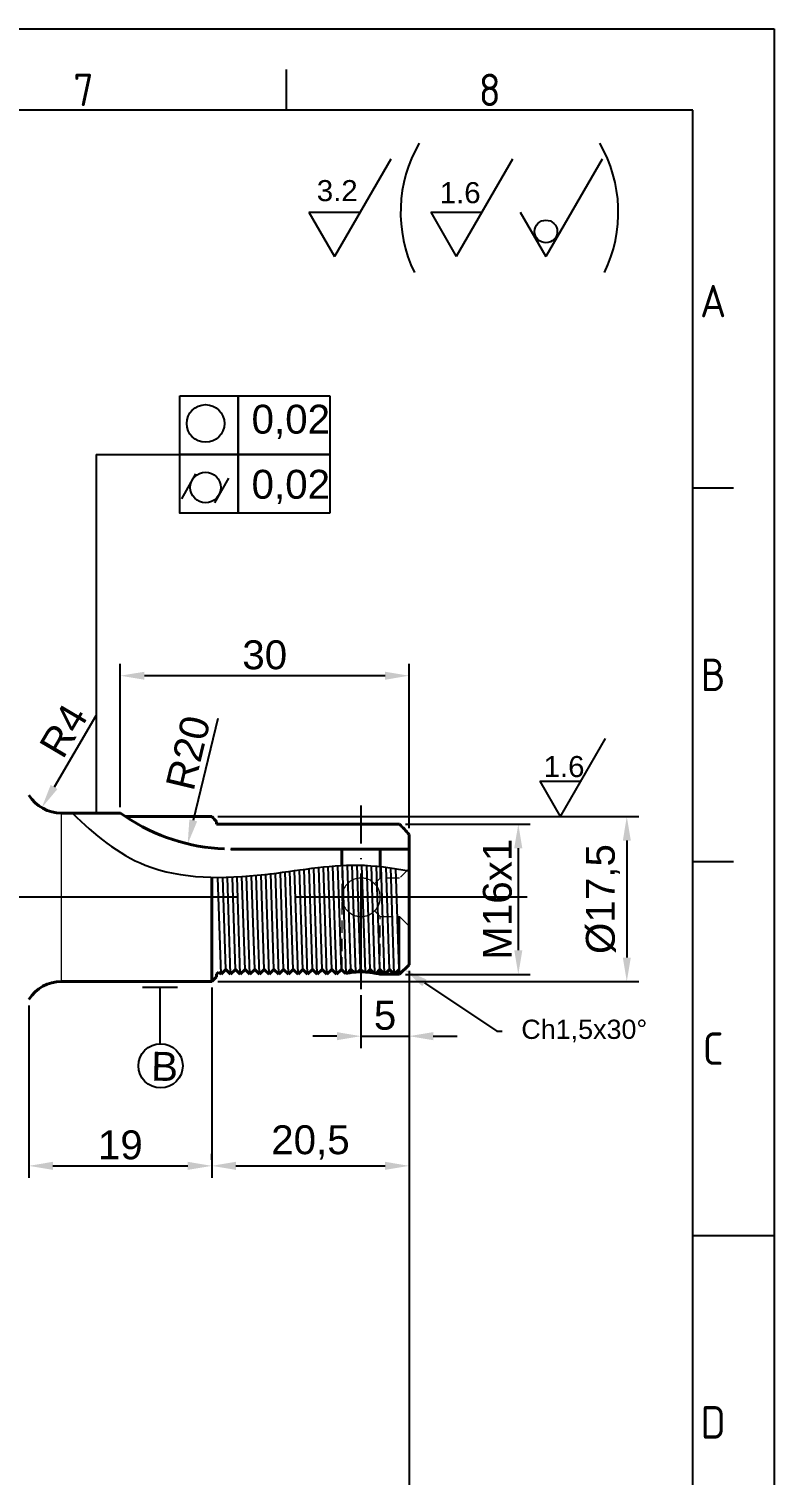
# Model space of a CAD drawing. Header units: millimetres. Extents: x 2469 to 2824, y 1131 to 1382.
# Drawn here: x 2746.3 to 2823.7, y 1231.5 to 1381.7 of the extents above; entities that cross this region are included whole.
import ezdxf
from ezdxf import colors
from ezdxf.entities.mleader import LeaderData, LeaderLine
from ezdxf.enums import TextEntityAlignment as Align
from ezdxf.math import Vec2, Vec3

# ---------------------------------------------------------------- set-up
doc = ezdxf.new("R2010")
doc.units = ezdxf.units.MM
for name, pattern in [('ACAD_ISO04W100', [30, 24, -3, 0, -3]), ('ACAD_ISO05W100', [33, 24, -3, 0, -3, 0, -3]), ('HIDDEN', [1.905, 1.27, -0.635])]:
    doc.linetypes.add(name, pattern=pattern)
for name, color, linetype, lineweight in [('AM_4', 1, 'ACAD_ISO04W100', 25), ('AM_5', 5, 'Continuous', 25), ('AM_BOR', 2, 'ACAD_ISO05W100', 35), ('CAXA0', 7, 'Continuous', 70)]:
    doc.layers.add(name, color=color, linetype=linetype, lineweight=lineweight)
doc.styles.add('ACISOTS', font='isocp.shx', dxfattribs={"height": 1})
doc.styles.get("Standard").update_dxf_attribs({"font": 'arial.ttf'})
doc.dimstyles.new('ISO-25', dxfattribs={"dimtxt": 3, "dimasz": 2.5, "dimexe": 1.25, "dimexo": 0.625, "dimtad": 1, "dimtxsty": 'Standard', "dimcen": 2.5, "dimadec": 0, "dimazin": 0, "dimtfac": 1, "dimtmove": 0, "dimatfit": 3, "dimfxl": 1, "dimarcsym": 0})

# ---------------------------------------------------------------- blocks, each defined once
blk = doc.blocks.new('A3 ZTL')
for p, q in [((401.17, 280.82), (19.57, 280.82)), ((401.17, 9.78), (401.17, 280.82))]:
    blk.add_line(p, q)
at = {"layer": 'AM_BOR', "color": 135, "linetype": 'Continuous', "lineweight": 25}
for p, q in [((0, 290.61), (410.96, 290.61)), ((410.96, 290.61), (410.96, 0))]:
    blk.add_line(p, q, dxfattribs=at)
at = {"layer": 'AM_BOR', "color": 135, "lineweight": 25}
for p, q in [((352.25, 280.82), (352.25, 285.71)), ((406.07, 235.32), (401.17, 235.32)), ((406.07, 190.31), (401.17, 190.31)), ((401.17, 145.3), (410.96, 145.3))]:
    blk.add_line(p, q, dxfattribs=at)
at = {"layer": 'AM_BOR', "color": 135, "lineweight": 25, "style": 'ACISOTS'}
for s, p in [('7', (327.79, 283.27)), ('8', (376.71, 283.27)), ('A', (403.62, 257.83)), ('B', (403.62, 212.82)), ('C', (403.62, 167.81)), ('D', (403.62, 122.8))]:
    blk.add_text(s, height=3.91, dxfattribs=at).set_placement(p, align=Align.MIDDLE)
blk = doc.blocks.new('*D109')
at = {"layer": 'AM_5', "color": 0, "lineweight": -2, "transparency": 16777216}
for p, q in [((2785.43, 1299.11), (2798.39, 1299.11)), ((2797.14, 1296.61), (2797.14, 1286.01)), ((2785.43, 1283.51), (2798.39, 1283.51))]:
    blk.add_line(p, q, dxfattribs=at)
at = {"layer": 'AM_5', "color": 0, "transparency": 16777216}
for points in [[(2796.72, 1296.61), (2797.56, 1296.61), (2797.14, 1299.11)], [(2796.72, 1286.01), (2797.56, 1286.01), (2797.14, 1283.51)]]:
    blk.add_solid(points, dxfattribs=at)
at = {"layer": 'Defpoints', "color": 0, "transparency": 16777216}
for p in [(2784.8, 1299.11), (2784.8, 1283.51), (2797.14, 1283.51)]:
    blk.add_point(p, dxfattribs=at)
at = {"layer": 'AM_5', "color": 0, "transparency": 16777216, "insert": (2794.98, 1291.31), "char_height": 3, "attachment_point": 5, "rotation": 90}
blk.add_mtext('M16x1', dxfattribs=at)
blk = doc.blocks.new('*D110')
at = {"layer": 'AM_5', "color": 0, "lineweight": -2, "transparency": 16777216}
for p, q in [((2765.93, 1299.9), (2809.66, 1299.9)), ((2808.41, 1297.4), (2808.41, 1285.26)), ((2765.93, 1282.76), (2809.66, 1282.76))]:
    blk.add_line(p, q, dxfattribs=at)
at = {"layer": 'AM_5', "color": 0, "transparency": 16777216}
for points in [[(2808, 1297.4), (2808.83, 1297.4), (2808.41, 1299.9)], [(2808, 1285.26), (2808.83, 1285.26), (2808.41, 1282.76)]]:
    blk.add_solid(points, dxfattribs=at)
at = {"layer": 'Defpoints', "color": 0, "transparency": 16777216}
for p in [(2765.3, 1299.9), (2765.3, 1282.76), (2808.41, 1282.76)]:
    blk.add_point(p, dxfattribs=at)
at = {"layer": 'AM_5', "color": 0, "transparency": 16777216, "insert": (2805.94, 1291.33), "char_height": 3, "attachment_point": 5, "rotation": 90}
blk.add_mtext('%%C17,5', dxfattribs=at)
blk = doc.blocks.new('*D111')
at = {"layer": 'AM_5', "color": 0, "lineweight": -2, "transparency": 16777216}
for p, q in [((2785.8, 1283.89), (2785.8, 1275.84)), ((2780.8, 1281.36), (2780.8, 1275.84)), ((2778.3, 1277.09), (2775.8, 1277.09)), ((2780.8, 1277.09), (2785.8, 1277.09)), ((2788.3, 1277.09), (2790.8, 1277.09))]:
    blk.add_line(p, q, dxfattribs=at)
at = {"layer": 'AM_5', "color": 0, "transparency": 16777216}
for points in [[(2778.3, 1277.51), (2778.3, 1276.67), (2780.8, 1277.09)], [(2788.3, 1277.51), (2788.3, 1276.67), (2785.8, 1277.09)]]:
    blk.add_solid(points, dxfattribs=at)
at = {"layer": 'Defpoints', "color": 0, "transparency": 16777216}
for p in [(2785.8, 1284.51), (2780.8, 1281.99), (2785.8, 1277.09)]:
    blk.add_point(p, dxfattribs=at)
at = {"layer": 'AM_5', "color": 0, "transparency": 16777216, "insert": (2783.3, 1279.24), "char_height": 3, "attachment_point": 5}
blk.add_mtext('5', dxfattribs=at)
blk = doc.blocks.new('*D112')
at = {"layer": 'AM_5', "color": 0, "lineweight": -2, "transparency": 16777216}
for p, q in [((2755.8, 1300.89), (2755.8, 1315.78)), ((2783.3, 1314.53), (2758.3, 1314.53)), ((2785.8, 1298.68), (2785.8, 1315.78))]:
    blk.add_line(p, q, dxfattribs=at)
at = {"layer": 'AM_5', "color": 0, "transparency": 16777216}
for points in [[(2758.3, 1314.94), (2758.3, 1314.11), (2755.8, 1314.53)], [(2783.3, 1314.94), (2783.3, 1314.11), (2785.8, 1314.53)]]:
    blk.add_solid(points, dxfattribs=at)
at = {"layer": 'Defpoints', "color": 0, "transparency": 16777216}
for p in [(2755.8, 1314.53), (2755.8, 1300.26), (2785.8, 1298.05)]:
    blk.add_point(p, dxfattribs=at)
at = {"layer": 'AM_5', "color": 0, "transparency": 16777216, "insert": (2770.8, 1316.68), "char_height": 3, "attachment_point": 5}
blk.add_mtext('30', dxfattribs=at)
blk = doc.blocks.new('*D113')
at = {"layer": 'AM_5', "color": 0, "lineweight": -2, "transparency": 16777216}
for p, q in [((2785.8, 1283.89), (2785.8, 1262.37)), ((2765.3, 1282.14), (2765.3, 1262.37)), ((2767.8, 1263.62), (2783.3, 1263.62))]:
    blk.add_line(p, q, dxfattribs=at)
at = {"layer": 'AM_5', "color": 0, "transparency": 16777216}
for points in [[(2767.8, 1264.04), (2767.8, 1263.2), (2765.3, 1263.62)], [(2783.3, 1264.04), (2783.3, 1263.2), (2785.8, 1263.62)]]:
    blk.add_solid(points, dxfattribs=at)
at = {"layer": 'Defpoints', "color": 0, "transparency": 16777216}
for p in [(2785.8, 1284.51), (2765.3, 1282.76), (2785.8, 1263.62)]:
    blk.add_point(p, dxfattribs=at)
at = {"layer": 'AM_5', "color": 0, "transparency": 16777216, "insert": (2775.55, 1266.05), "char_height": 3, "attachment_point": 5}
blk.add_mtext('20,5', dxfattribs=at)
blk = doc.blocks.new('*D114')
at = {"layer": 'AM_5', "color": 0, "lineweight": -2, "transparency": 16777216}
for p, q in [((2746.3, 1280.29), (2746.3, 1262.37)), ((2765.3, 1264.24), (2765.3, 1264.87)), ((2748.8, 1263.62), (2762.8, 1263.62))]:
    blk.add_line(p, q, dxfattribs=at)
at = {"layer": 'AM_5', "color": 0, "transparency": 16777216}
for points in [[(2748.8, 1264.04), (2748.8, 1263.2), (2746.3, 1263.62)], [(2762.8, 1264.04), (2762.8, 1263.2), (2765.3, 1263.62)]]:
    blk.add_solid(points, dxfattribs=at)
at = {"layer": 'Defpoints', "color": 0, "transparency": 16777216}
for p in [(2746.3, 1280.91), (2765.3, 1263.62), (2765.3, 1263.62)]:
    blk.add_point(p, dxfattribs=at)
at = {"layer": 'AM_5', "color": 0, "transparency": 16777216, "insert": (2755.8, 1265.78), "char_height": 3, "attachment_point": 5}
blk.add_mtext('19', dxfattribs=at)
blk = doc.blocks.new('*D117')
at = {"layer": 'AM_5', "color": 0, "lineweight": -2, "transparency": 16777216}
blk.add_line((2765.93, 1310.1), (2763.38, 1299.5), dxfattribs=at)
at = {"layer": 'AM_5', "color": 0, "transparency": 16777216}
blk.add_solid([(2762.97, 1299.59), (2763.78, 1299.4), (2762.8, 1297.07)], dxfattribs=at)
at = {"layer": 'Defpoints', "color": 0, "transparency": 16777216}
for p in [(2767.46, 1316.51), (2762.8, 1297.07)]:
    blk.add_point(p, dxfattribs=at)
at = {"layer": 'AM_5', "color": 0, "transparency": 16777216, "insert": (2762.85, 1306.52), "char_height": 3, "attachment_point": 5, "rotation": 76.5036}
blk.add_mtext('R20', dxfattribs=at)
blk = doc.blocks.new('*D118')
at = {"layer": 'AM_5', "color": 0, "lineweight": -2, "transparency": 16777216}
blk.add_line((2753.27, 1310.36), (2748.92, 1302.97), dxfattribs=at)
at = {"layer": 'AM_5', "color": 0, "transparency": 16777216}
blk.add_solid([(2748.56, 1303.18), (2749.27, 1302.76), (2747.64, 1300.82)], dxfattribs=at)
at = {"layer": 'Defpoints', "color": 0, "transparency": 16777216}
for p in [(2749.68, 1304.26), (2747.64, 1300.82)]:
    blk.add_point(p, dxfattribs=at)
at = {"layer": 'AM_5', "color": 0, "transparency": 16777216, "insert": (2749.9, 1308.82), "char_height": 3, "attachment_point": 5, "rotation": 59.4458}
blk.add_mtext('R4', dxfattribs=at)
blk = doc.blocks.new('*D136')
at = {"layer": 'AM_5', "color": 0, "lineweight": -2, "transparency": 16777216}
for p, q in [((2785.8, 1262.99), (2785.8, 1223.49)), ((2672.8, 1234.63), (2672.8, 1223.49)), ((2675.3, 1224.74), (2783.3, 1224.74))]:
    blk.add_line(p, q, dxfattribs=at)
at = {"layer": 'AM_5', "color": 0, "transparency": 16777216}
for points in [[(2675.3, 1225.15), (2675.3, 1224.32), (2672.8, 1224.74)], [(2783.3, 1225.15), (2783.3, 1224.32), (2785.8, 1224.74)]]:
    blk.add_solid(points, dxfattribs=at)
at = {"layer": 'Defpoints', "color": 0, "transparency": 16777216}
for p in [(2785.8, 1263.62), (2672.8, 1235.26), (2785.8, 1224.74)]:
    blk.add_point(p, dxfattribs=at)
at = {"layer": 'AM_5', "color": 0, "transparency": 16777216, "insert": (2729.3, 1226.9), "char_height": 3, "attachment_point": 5}
blk.add_mtext('113', dxfattribs=at)
blk = doc.blocks.new('*D140')
at = {"layer": 'AM_5', "color": 0, "lineweight": -2, "transparency": 16777216}
for p, q in [((2525.28, 1291.51), (2520.63, 1291.51)), ((2573.06, 1243.74), (2573.06, 1239.09))]:
    blk.add_line(p, q, dxfattribs=at)
blk.add_arc((2573.06, 1291.51), 51.17, 182.7994, 267.2006, dxfattribs=at)
at = {"layer": 'AM_5', "color": 0, "transparency": 16777216}
for points in [[(2521.53, 1289), (2522.36, 1289.03), (2521.88, 1291.51)], [(2570.57, 1240.82), (2570.55, 1239.99), (2573.06, 1240.34)]]:
    blk.add_solid(points, dxfattribs=at)
at = {"layer": 'Defpoints', "color": 0, "transparency": 16777216}
for p in [(2573.06, 1338.66), (2525.91, 1291.51), (2798.05, 1291.51), (2528.74, 1265.93), (2573.06, 1244.37)]:
    blk.add_point(p, dxfattribs=at)
at = {"layer": 'AM_5', "color": 0, "transparency": 16777216, "insert": (2538.4, 1256.85), "char_height": 3, "attachment_point": 5, "rotation": 315}
blk.add_mtext('90°', dxfattribs=at)

msp = doc.modelspace()

# ---------------------------------------------------------------- linework, layer by layer
at = {"color": 8, "linetype": 'Continuous', "lineweight": 15}
msp.add_line((2749.678, 1282.764), (2749.678, 1300.264), dxfattribs=at)
at = {"color": 7, "linetype": 'HIDDEN', "lineweight": 0}
for p, q in [((2767.261, 1296.515), (2767.465, 1296.514)), ((2778.805, 1294.821), (2778.805, 1283.969)), ((2782.805, 1293.514), (2782.219, 1292.929)), ((2782.805, 1293.514), (2782.805, 1294.709)), ((2784.805, 1293.514), (2782.805, 1293.514)), ((2785.805, 1294.514), (2784.805, 1293.514)), ((2782.219, 1290.1), (2782.805, 1289.514)), ((2782.805, 1289.514), (2784.805, 1289.514)), ((2782.805, 1283.514), (2782.805, 1289.514)), ((2784.805, 1289.514), (2785.805, 1288.514))]:
    msp.add_line(p, q, dxfattribs=at)
at = {"color": 7, "linetype": 'Continuous', "lineweight": 15}
for p, q in [((2782.319, 1292.821), (2782.219, 1292.929)), ((2782.219, 1290.1), (2782.295, 1290.18))]:
    msp.add_line(p, q, dxfattribs=at)
msp.add_arc((2780.805, 1291.514), 2, 359.40116, 19.2441, dxfattribs=at)
msp.add_open_spline([(2782.805, 1291.514), (2782.805, 1291.382), (2782.792, 1291.251), (2782.741, 1290.995), (2782.702, 1290.868), (2782.601, 1290.626), (2782.54, 1290.511), (2782.395, 1290.294), (2782.311, 1290.192), (2782.035, 1289.916), (2781.813, 1289.767), (2781.452, 1289.618), (2781.326, 1289.579), (2781.067, 1289.527), (2780.937, 1289.514), (2780.675, 1289.514), (2780.542, 1289.527), (2780.285, 1289.579), (2780.16, 1289.617), (2779.796, 1289.768), (2779.576, 1289.915), (2779.298, 1290.193), (2779.216, 1290.293), (2779.071, 1290.509), (2779.008, 1290.626), (2778.908, 1290.868), (2778.87, 1290.992), (2778.818, 1291.25), (2778.805, 1291.383), (2778.805, 1291.775), (2778.857, 1292.039), (2779.007, 1292.401), (2779.07, 1292.518), (2779.215, 1292.735), (2779.297, 1292.835), (2779.482, 1293.02), (2779.584, 1293.104), (2779.8, 1293.249), (2779.915, 1293.31), (2780.28, 1293.462), (2780.54, 1293.514), (2780.936, 1293.514), (2781.066, 1293.502), (2781.323, 1293.451), (2781.45, 1293.412), (2781.812, 1293.262), (2782.034, 1293.113), (2782.402, 1292.746), (2782.551, 1292.524), (2782.701, 1292.163), (2782.74, 1292.036), (2782.792, 1291.778), (2782.805, 1291.647), (2782.805, 1291.514)], degree=3, knots=[0, 0, 0, 0, 0.03125, 0.03125, 0.0625, 0.0625, 0.09375, 0.09375, 0.125, 0.125, 0.1875, 0.1875, 0.21875, 0.21875, 0.25, 0.25, 0.28125, 0.28125, 0.3125, 0.3125, 0.375, 0.375, 0.40625, 0.40625, 0.4375, 0.4375, 0.46875, 0.46875, 0.5, 0.5, 0.5625, 0.5625, 0.59375, 0.59375, 0.625, 0.625, 0.65625, 0.65625, 0.6875, 0.6875, 0.75, 0.75, 0.78125, 0.78125, 0.8125, 0.8125, 0.875, 0.875, 0.9375, 0.9375, 0.96875, 0.96875, 1, 1, 1, 1], dxfattribs=at)
at = {"layer": 'AM_4', "ltscale": 0.5}
msp.add_line((2780.805, 1281.986), (2780.805, 1301.043), dxfattribs=at)
at = {"layer": 'AM_4'}
msp.add_line((2798.052, 1291.514), (2525.907, 1291.514), dxfattribs=at)
at = {"layer": 'AM_5'}
for p, q in [((2783.889, 1368.187), (2778.046, 1358.067)), ((2796.542, 1368.187), (2790.7, 1358.067)), ((2805.846, 1368.187), (2800.003, 1358.067)), ((2775.391, 1362.667), (2780.702, 1362.667)), ((2775.391, 1362.667), (2778.046, 1358.067)), ((2788.044, 1362.667), (2793.355, 1362.667)), ((2788.044, 1362.667), (2790.7, 1358.067)), ((2797.348, 1362.667), (2800.003, 1358.067)), ((2777.575, 1343.589), (2777.575, 1331.421)), ((2806.167, 1307.996), (2801.493, 1299.9)), ((2799.368, 1303.58), (2803.617, 1303.58)), ((2799.368, 1303.58), (2801.493, 1299.9)), ((2784.805, 1283.514), (2784.805, 1289.514)), ((2758.087, 1282.185), (2761.731, 1282.185)), ((2759.909, 1282.185), (2759.909, 1276.284))]:
    msp.add_line(p, q, dxfattribs=at)
at = {"layer": 'AM_5', "lineweight": 25}
for p, q in [((2753.285, 1337.505), (2761.969, 1337.505)), ((2753.285, 1337.505), (2753.285, 1300.264)), ((2763.625, 1335.483), (2762.142, 1332.915)), ((2767.05, 1335.052), (2765.567, 1332.485))]:
    msp.add_line(p, q, dxfattribs=at)
at = {"layer": 'AM_5', "color": 3}
for p, q in [((2779.256, 1283.615), (2778.884, 1294.825)), ((2779.759, 1284.014), (2779.4, 1294.846)), ((2780.251, 1283.749), (2779.883, 1294.856)), ((2780.759, 1284.014), (2780.4, 1294.856)), ((2781.251, 1283.754), (2780.884, 1294.846)), ((2781.759, 1284.014), (2781.401, 1294.823)), ((2766.259, 1283.514), (2765.925, 1293.587)), ((2766.759, 1284.014), (2766.442, 1293.589)), ((2767.259, 1283.514), (2766.925, 1293.599)), ((2767.759, 1284.014), (2767.441, 1293.617)), ((2768.259, 1283.514), (2767.924, 1293.639)), ((2768.759, 1284.014), (2768.439, 1293.67)), ((2769.259, 1283.514), (2768.922, 1293.705)), ((2769.759, 1284.014), (2769.437, 1293.747)), ((2770.259, 1283.514), (2769.919, 1293.791)), ((2770.759, 1284.014), (2770.433, 1293.844)), ((2771.259, 1283.514), (2770.915, 1293.898)), ((2771.759, 1284.014), (2771.427, 1294.028)), ((2772.259, 1283.514), (2771.911, 1294.02)), ((2772.759, 1284.014), (2772.425, 1294.087)), ((2773.259, 1283.514), (2772.907, 1294.152)), ((2773.759, 1284.014), (2773.421, 1294.223)), ((2774.259, 1283.514), (2773.902, 1294.29)), ((2774.759, 1284.014), (2774.416, 1294.361)), ((2775.259, 1283.514), (2774.898, 1294.426)), ((2775.759, 1284.014), (2775.412, 1294.493)), ((2776.259, 1283.514), (2775.893, 1294.554)), ((2776.759, 1284.014), (2776.408, 1294.615)), ((2777.259, 1283.514), (2776.89, 1294.668)), ((2777.759, 1284.014), (2777.405, 1294.719)), ((2778.259, 1283.514), (2777.887, 1294.76)), ((2778.759, 1284.014), (2778.402, 1294.798)), ((2782.255, 1283.634), (2781.886, 1294.792)), ((2782.759, 1284.014), (2782.404, 1294.749)), ((2783.259, 1283.514), (2782.889, 1294.7)), ((2783.759, 1284.014), (2783.407, 1294.639)), ((2784.259, 1283.514), (2783.893, 1294.574)), ((2784.759, 1284.014), (2784.412, 1294.498))]:
    msp.add_line(p, q, dxfattribs=at)
at = {"layer": 'AM_5', "lineweight": 25}
for points in [[(2761.969, 1343.589), (2768.053, 1343.589), (2768.053, 1337.505), (2761.969, 1337.505)], [(2761.969, 1337.505), (2768.053, 1337.505), (2768.053, 1331.421), (2761.969, 1331.421)]]:
    msp.add_lwpolyline(points, close=True, dxfattribs=at)
for points in [[(2777.575, 1337.505), (2768.053, 1337.505), (2768.053, 1343.589), (2777.575, 1343.589)], [(2777.575, 1331.421), (2768.053, 1331.421), (2768.053, 1337.505), (2777.575, 1337.505)]]:
    msp.add_lwpolyline(points, dxfattribs=at)
at = {"layer": 'AM_5'}
for centre, radius in [((2800.014, 1360.674), 1.178), ((2759.987, 1274.007), 2.298)]:
    msp.add_circle(centre, radius, dxfattribs=at)
at = {"layer": 'AM_5', "lineweight": 25}
for centre, radius in [((2764.654, 1340.727), 1.957), ((2764.654, 1334.083), 1.584)]:
    msp.add_circle(centre, radius, dxfattribs=at)
at = {"layer": 'AM_5'}
for centre, start, end in [((2799.214, 1362.657), 149.81687, 205.95777), ((2793.233, 1362.657), 334.04223, 30.18313)]:
    msp.add_arc(centre, 14.302, start, end, dxfattribs=at)
msp.add_open_spline([(2750.825, 1300.264), (2753.125, 1297.987), (2758.762, 1293.328), (2770.049, 1293.438), (2779.062, 1295.26), (2784.037, 1294.588), (2785.805, 1294.259)], degree=3, knots=[4.2462252, 4.2462252, 4.2462252, 4.2462252, 13.6607233, 26.1302809, 35.881463, 41.243835, 41.243835, 41.243835, 41.243835], dxfattribs=at)
at = {"layer": 'CAXA0', "lineweight": 40}
for p, q in [((2755.805, 1300.264), (2749.678, 1300.264)), ((2755.829, 1300.247), (2756.331, 1299.9)), ((2765.305, 1299.9), (2756.331, 1299.9)), ((2765.805, 1299.376), (2765.805, 1299.114)), ((2784.805, 1299.114), (2765.805, 1299.114)), ((2785.805, 1298.053), (2785.805, 1284.514)), ((2767.288, 1296.514), (2785.805, 1296.514)), ((2778.805, 1294.821), (2778.805, 1296.514)), ((2782.805, 1294.709), (2782.805, 1296.514)), ((2765.305, 1282.764), (2765.305, 1293.595)), ((2784.805, 1283.514), (2785.805, 1284.514)), ((2765.305, 1282.764), (2765.805, 1283.264)), ((2765.805, 1283.514), (2766.032, 1283.741)), ((2765.805, 1283.514), (2765.805, 1283.264)), ((2766.032, 1283.741), (2766.259, 1283.514)), ((2766.259, 1283.514), (2766.759, 1284.014)), ((2766.759, 1284.014), (2767.259, 1283.514)), ((2767.259, 1283.514), (2767.759, 1284.014)), ((2767.759, 1284.014), (2768.259, 1283.514)), ((2768.259, 1283.514), (2768.759, 1284.014)), ((2768.759, 1284.014), (2769.259, 1283.514)), ((2769.259, 1283.514), (2769.759, 1284.014)), ((2769.759, 1284.014), (2770.259, 1283.514)), ((2770.259, 1283.514), (2770.759, 1284.014)), ((2770.759, 1284.014), (2771.259, 1283.514)), ((2771.259, 1283.514), (2771.759, 1284.014)), ((2771.759, 1284.014), (2772.259, 1283.514)), ((2772.259, 1283.514), (2772.759, 1284.014)), ((2772.759, 1284.014), (2773.259, 1283.514)), ((2773.259, 1283.514), (2773.759, 1284.014)), ((2773.759, 1284.014), (2774.259, 1283.514)), ((2774.259, 1283.514), (2774.759, 1284.014)), ((2774.759, 1284.014), (2775.259, 1283.514)), ((2775.259, 1283.514), (2775.759, 1284.014)), ((2775.759, 1284.014), (2776.259, 1283.514)), ((2776.259, 1283.514), (2776.759, 1284.014)), ((2776.759, 1284.014), (2777.259, 1283.514)), ((2777.259, 1283.514), (2777.759, 1284.014)), ((2777.759, 1284.014), (2778.259, 1283.514)), ((2778.259, 1283.514), (2778.759, 1284.014)), ((2778.759, 1284.014), (2779.175, 1283.599)), ((2778.759, 1284.014), (2779.175, 1283.599)), ((2779.384, 1283.639), (2779.759, 1284.014)), ((2779.759, 1284.014), (2780.042, 1283.732)), ((2780.505, 1283.761), (2780.759, 1284.014)), ((2780.759, 1284.014), (2781.011, 1283.763)), ((2781.484, 1283.739), (2781.759, 1284.014)), ((2781.759, 1284.014), (2782.115, 1283.658)), ((2782.359, 1283.614), (2782.759, 1284.014)), ((2782.759, 1284.014), (2783.259, 1283.514)), ((2782.805, 1283.514), (2784.805, 1283.514)), ((2783.259, 1283.514), (2783.759, 1284.014)), ((2783.759, 1284.014), (2784.259, 1283.514)), ((2784.259, 1283.514), (2784.805, 1284.06)), ((2749.678, 1282.764), (2765.305, 1282.764))]:
    msp.add_line(p, q, dxfattribs=at)
for centre, radius, start, end in [((2749.678, 1304.264), 4, 212.51361, 270), ((2767.464, 1316.514), 20, 236.1745, 267.58698), ((2749.678, 1278.764), 4, 90, 147.48639)]:
    msp.add_arc(centre, radius, start, end, dxfattribs=at)
for points in [[(2765.305, 1299.9), (2765.472, 1299.725), (2765.638, 1299.551), (2765.805, 1299.376)], [(2784.805, 1299.114), (2785.14, 1298.761), (2785.473, 1298.408), (2785.805, 1298.053)]]:
    msp.add_open_spline(points, degree=3, dxfattribs=at)
for points, knots in [([(2779.175, 1283.599), (2779.175, 1283.599), (2779.306, 1283.626), (2779.625, 1283.685), (2780.207, 1283.756), (2780.62, 1283.764), (2780.805, 1283.768)], [0.39271192, 0.39271192, 0.39271192, 0.39271192, 0.39328801, 0.6065815, 0.82374676, 1, 1, 1, 1]), ([(2780.805, 1283.768), (2781.026, 1283.763), (2781.467, 1283.751), (2782.059, 1283.672), (2782.511, 1283.586), (2782.777, 1283.522), (2782.78, 1283.521), (2782.781, 1283.52)], [0, 0, 0, 0, 0.2102368, 0.4203118, 0.6345596, 0.8517355, 1, 1, 1, 1])]:
    msp.add_open_spline(points, degree=3, knots=knots, dxfattribs=at)

# ---------------------------------------------------------------- block references
at = {"linetype": 'ByBlock', "lineweight": 0, "xscale": 0.8624880000000004, "yscale": 0.8624880000000004, "zscale": 0.8624880000000004}
msp.add_blockref('A3 ZTL', (2469.264, 1131.065), dxfattribs=at)

# ---------------------------------------------------------------- texts
at = {"layer": 'AM_5', "attachment_point": 1}
for s, width, gutter_width, insert, char_height in [('3.2', 18.23779, 12.5, (2776.211, 1366.007), 2.1859), ('1.6', 18.23779, 12.5, (2788.979, 1365.795), 2.1859), ('0,02', 5.48831, 10, (2769.431, 1342.674), 3), ('0,02', 5.48831, 10, (2769.431, 1335.914), 3), ('1.6', 18.23779, 12.5, (2799.772, 1306.189), 2.1859)]:
    msp.add_mtext_dynamic_manual_height_columns(s, width=width, gutter_width=gutter_width, heights=[0], dxfattribs=dict(at, insert=insert, char_height=char_height))
at = {"layer": 'AM_5', "insert": (2759.042, 1275.479), "char_height": 3, "attachment_point": 1, "rotation": 358.6187}
msp.add_mtext_dynamic_manual_height_columns('B', width=5.48831, gutter_width=10, heights=[0], dxfattribs=at)

# ---------------------------------------------------------------- dimensions: what is measured, and where the dimension line sits
at = {"layer": 'AM_5'}
dim = msp.add_angular_dim_2l(base=(2528.739, 1265.928), line1=((2573.056, 1338.663), (2573.056, 1244.366)), line2=((2798.052, 1291.514), (2525.907, 1291.514)), dimstyle='ISO-25', dxfattribs=at)
dim.commit()
dim.dimension.update_dxf_attribs({"geometry": '*D140', "text_midpoint": (2538.396, 1256.855)})
dim = msp.add_linear_dim(base=(2755.805, 1314.526), p1=(2785.805, 1298.053), p2=(2755.805, 1300.264), dimstyle='ISO-25', dxfattribs=at)
dim.commit()
dim.dimension.update_dxf_attribs({"geometry": '*D112', "text_midpoint": (2770.805, 1314.526), "dimtype": 160})
for center, mpoint, picture, middle in [((2767.464, 1316.514), (2762.796, 1297.067), '*D117', (2764.944, 1306.017)), ((2749.678, 1304.264), (2747.644, 1300.82), '*D118', (2751.73, 1307.741))]:
    dim = msp.add_radius_dim(center=center, mpoint=mpoint, dimstyle='ISO-25', dxfattribs=at)
    dim.commit()
    dim.dimension.update_dxf_attribs({"geometry": picture, "text_midpoint": middle, "dimtype": 164})
for base, p1, p2, text, picture, middle in [((2808.413, 1282.764), (2765.305, 1299.9), (2765.305, 1282.764), '%%C17,5', '*D110', (2805.936, 1291.332)), ((2797.141, 1283.514), (2784.805, 1299.114), (2784.805, 1283.514), 'M16x1', '*D109', (2794.984, 1291.314))]:
    dim = msp.add_linear_dim(base=base, p1=p1, p2=p2, angle=90, text=text, dimstyle='ISO-25', dxfattribs=at)
    dim.commit()
    dim.dimension.update_dxf_attribs({"geometry": picture, "text_midpoint": middle})
for base, p1, p2, picture, middle in [((2785.805, 1263.619), (2765.305, 1282.764), (2785.805, 1284.514), '*D113', (2775.555, 1266.047)), ((2785.805, 1277.091), (2780.805, 1281.986), (2785.805, 1284.514), '*D111', (2783.305, 1279.241)), ((2765.305, 1263.619), (2746.305, 1280.914), (2765.305, 1263.619), '*D114', (2755.805, 1265.775)), ((2785.805, 1224.737), (2672.805, 1235.258), (2785.805, 1263.619), '*D136', (2729.305, 1226.895))]:
    dim = msp.add_linear_dim(base=base, p1=p1, p2=p2, dimstyle='ISO-25', dxfattribs=at)
    dim.commit()
    dim.dimension.update_dxf_attribs({"geometry": picture, "text_midpoint": middle})

# ---------------------------------------------------------------- leaders
ml = msp.add_multileader_mtext('Standard', dxfattribs=at)
ml.set_content('Ch1,5x30%%D', color=256)
ml.set_leader_properties()
ml.build(insert=Vec2(0, 0))
ml.multileader.update_dxf_attribs({"arrow_head_size": 2.5})
ctx = ml.context
ctx.base_point, ctx.char_height, ctx.arrow_head_size, ctx.plane_origin = Vec3(2795.453, 1277.607), 2, 2.5, Vec3(2785.305, 1284.014)
notes = []
notes.append((ctx, [(0, (1, 1, 0), (2794.919, 1277.607), (1, 0), 0.534, [(0, [(2785.305, 1284.014)], 0, [])])]))
ctx.mtext.insert, ctx.mtext.flow_direction = Vec3(2797.453, 1278.804), 5
for ctx, leaders in notes:
    for number, flags, end, landing, length, lines in leaders:
        leader = LeaderData()
        leader.index, (leader.has_last_leader_line, leader.has_dogleg_vector, leader.attachment_direction) = number, flags
        leader.last_leader_point, leader.dogleg_vector, leader.dogleg_length = Vec3(end), Vec3(landing), length
        for number, points, colour, breaks in lines:
            line = LeaderLine()
            line.index, line.vertices, line.color, line.breaks = number, Vec3.list(points), colors.encode_raw_color(colour), breaks
            leader.lines.append(line)
        ctx.leaders.append(leader)

doc.saveas('drawing.dxf')
